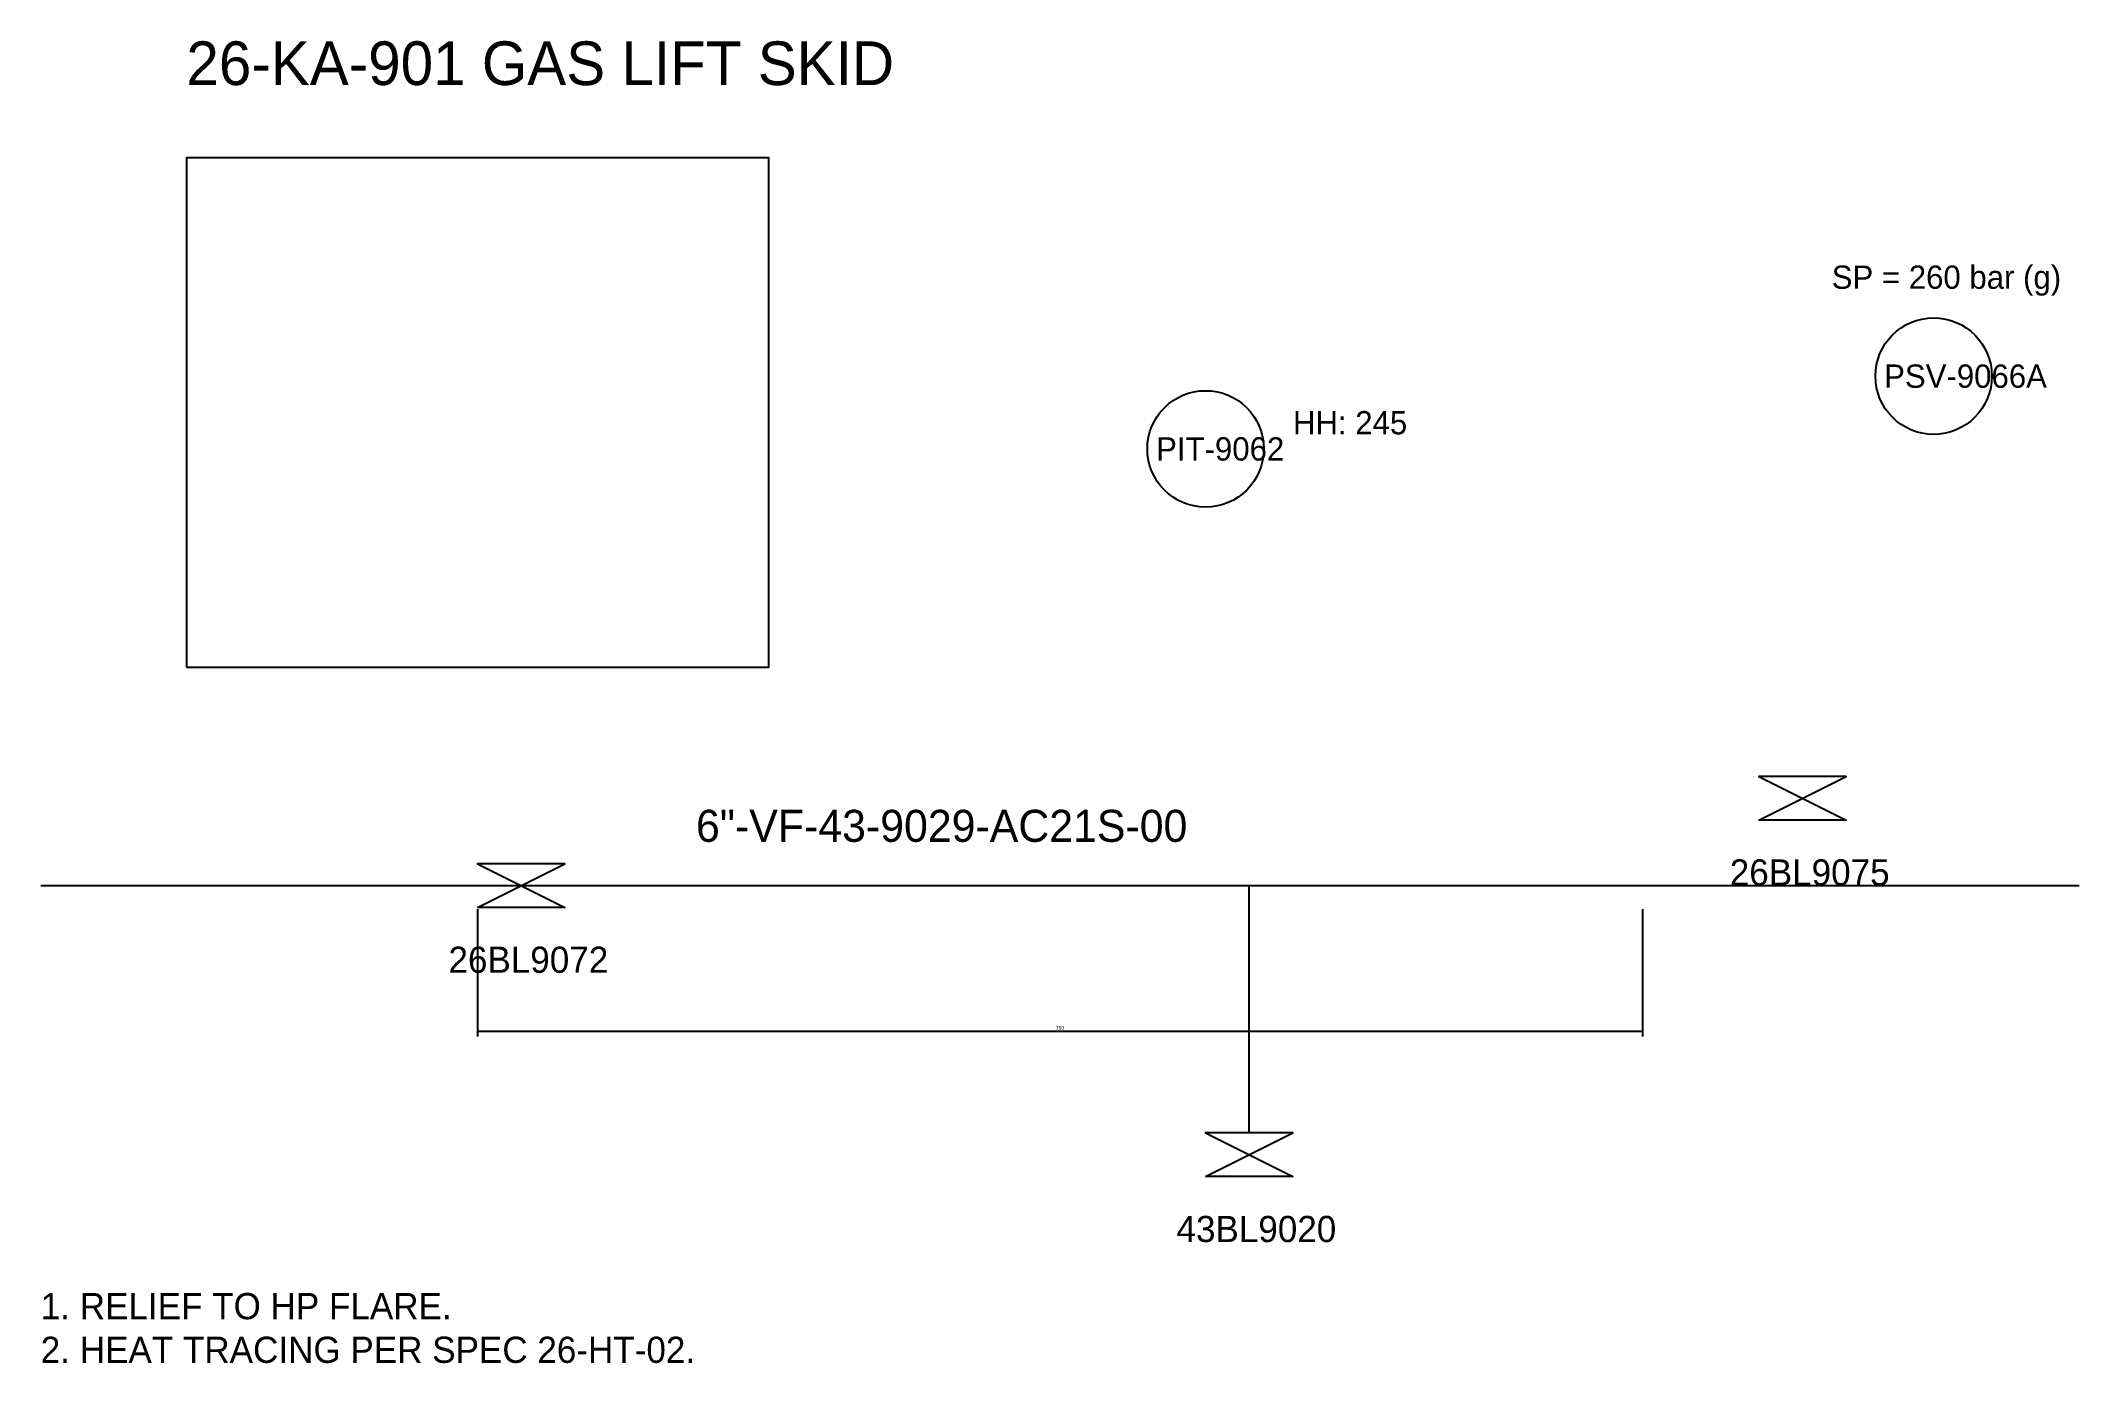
# Model space of a CAD drawing. Header units: metres. Extents: x 10 to 150, y 7 to 98.
import ezdxf

# ---------------------------------------------------------------- set-up
doc = ezdxf.new("R2010")
doc.units = ezdxf.units.M
for name, color, linetype in [('DIMS', 3, 'Continuous'), ('EQUIPMENT', 1, 'Continuous'), ('INSTRUMENTS', 2, 'Continuous'), ('NOTES', 7, 'Continuous'), ('PIPING', 4, 'Continuous'), ('TEXT', 7, 'Continuous')]:
    doc.layers.add(name, color=color, linetype=linetype)
doc.styles.add('OpenSansCondensed-Light', font='OpenSansCondensed-Light.ttf')
doc.dimstyles.new('EZDXF', dxfattribs={"dimtxt": 0.25, "dimasz": 0.175, "dimexe": 0.375, "dimexo": 0.125, "dimgap": 0.1, "dimtad": 1, "dimlfac": 100, "dimzin": 12, "dimdsep": 46, "dimtxsty": 'OpenSansCondensed-Light', "dimblk": 'ARCHTICK', "dimcen": 2.5, "dimazin": 3, "dimtfac": 0.5, "dimtmove": 2, "dimatfit": 3})

# ---------------------------------------------------------------- blocks, each defined once
blk = doc.blocks.new('VALVE_GATE')
blk.add_lwpolyline([(0, 0), (6, 3), (0, 3), (6, 0), (0, 0)], close=True)
blk = doc.blocks.new('INSTR_BUBBLE')
blk.add_circle((0, 0), 4)
blk.add_attdef('TAG', (-3.4, -0.8), '', height=1.6)
blk = doc.blocks.new('_ARCHTICK')
at = {"color": 0, "linetype": 'BYBLOCK', "const_width": 0.15}
blk.add_lwpolyline([(-0.5, -0.5), (0.5, 0.5)], dxfattribs=at)

msp = doc.modelspace()

# ---------------------------------------------------------------- linework, layer by layer
at = {"layer": 'EQUIPMENT'}
msp.add_lwpolyline([(20, 55), (60, 55), (60, 90), (20, 90)], close=True, dxfattribs=at)
at = {"layer": 'PIPING'}
for p, q in [((10, 40), (150, 40)), ((93, 23), (93, 40))]:
    msp.add_line(p, q, dxfattribs=at)

# ---------------------------------------------------------------- block references
at = {"layer": 'INSTRUMENTS'}
for p, values in [((140, 75), {'TAG': 'PSV-9066A'}), ((90, 70), {'TAG': 'PIT-9062'})]:
    msp.add_blockref('INSTR_BUBBLE', p, dxfattribs=at).add_auto_attribs(values)
at = {"layer": 'PIPING'}
for p in [(128, 44.5), (40, 38.5), (90, 20)]:
    msp.add_blockref('VALVE_GATE', p, dxfattribs=at)

# ---------------------------------------------------------------- texts
at = {"layer": 'INSTRUMENTS'}
for s, p in [('SP = 260 bar (g)', (133, 81)), ('HH: 245', (96, 71))]:
    msp.add_text(s, height=1.6, dxfattribs=at).set_placement(p)
at = {"layer": 'NOTES', "insert": (10, 12), "char_height": 1.8, "width": 70, "attachment_point": 1}
msp.add_mtext('1. RELIEF TO HP FLARE.\\P2. HEAT TRACING PER SPEC 26-HT-02.', dxfattribs=at)
at = {"layer": 'TEXT'}
for s, height, p in [('26-KA-901 GAS LIFT SKID', 3, (20, 95)), ('6"-VF-43-9029-AC21S-00', 2.2, (55, 43)), ('26BL9075', 1.8, (126, 40)), ('26BL9072', 1.8, (38, 34)), ('43BL9020', 1.8, (88, 15.5))]:
    msp.add_text(s, height=height, dxfattribs=at).set_placement(p)

# ---------------------------------------------------------------- dimensions: what is measured, and where the dimension line sits
at = {"layer": 'DIMS'}
msp.add_linear_dim(base=(40, 30), p1=(40, 38.5), p2=(120, 38.5), text='750', dimstyle='EZDXF', dxfattribs=at).render()

doc.saveas('drawing.dxf')
